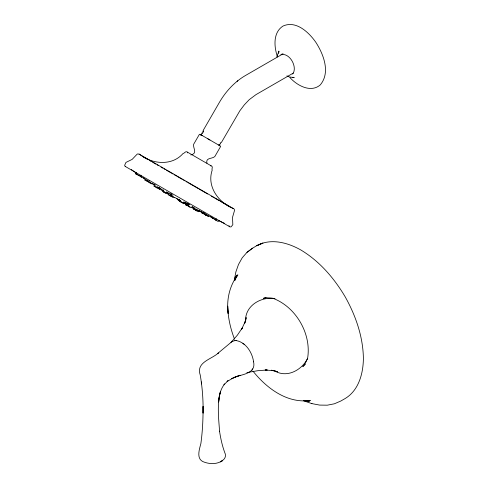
<?xml version="1.0" encoding="UTF-8"?>
<svg xmlns="http://www.w3.org/2000/svg" width="488" height="488" viewBox="0 0 488 488"><rect width="100%" height="100%" fill="white"/><g stroke="black" fill="none" stroke-linecap="round" stroke-linejoin="round"><path stroke-width="0.73" d="M234.264 280.502L235.887 271.865L238.492 264.484L242.207 257.816L246.965 252.363L252.558 248.185L256.767 245.665L262.94 243.061L256.651 245.732C270.724 237.924 287.755 242.548 300.925 250.027C319.561 261.22 334.079 278.111 345.089 296.661C355.648 315.462 363.011 336.494 363.395 358.222C363.285 373.283 358.832 390.394 345.059 398.592L340.801 401.032L334.39 403.79L327.289 405.186L319.652 405.089L311.692 403.576M163.358 191.583L163.571 192.059L164.663 192.071M178.022 199.677L178.474 200.202M180.853 201.678L181.304 202.209M144.777 179.614L145.076 180.145M195.237 209.614L195.536 210.145M205.167 214.482L205.613 215.013M215.062 219.393L215.367 219.923M168.708 192.632L168.83 193.059L172.24 194.669M169.94 194.145L172.789 196.06M171.16 195.712L171.282 196.139M147.028 180.92L147.156 181.353M152.323 183.171L152.445 183.598L155.861 185.214M155.501 186.672L155.629 187.105M157.496 186.959L157.618 187.386L161.034 189.002M180.346 201.019L180.523 201.477M183.378 201.904L183.555 202.361L186.904 203.935M186.398 202.843L186.575 203.301M192.431 207.132L193.059 207.851M202.947 213.201L203.075 213.634M212.14 217.709L212.274 218.142M201.416 212.317L201.538 212.744L208.687 216.513M210.127 216.544L218.154 221.54L219.228 220.393M253.571 361.718C256.041 372.667 244.488 374.052 236.985 376.437L240.12 375.248L233.697 377.633L236.729 376.516L231.623 378.719L233.294 377.938L227.042 381.518L228.006 380.725L223.961 384.837L224.632 383.952C220.521 389.046 219.002 395.609 218.648 402.014L219.277 396.616L220.515 391.413C216.904 404.454 218.648 418.356 219.612 431.648L219.539 431.148C220.704 438.901 222.418 446.605 225.261 453.931C225.804 455.713 225.291 457.616 224.144 459.049C219.338 464.198 211.133 464.478 204.826 462.331C195.755 459.94 199.196 449.948 200.879 443.543C202.544 431.24 203.161 418.808 203.069 406.394L203.081 413.129C203.301 400.392 202.398 387.649 200.245 375.095C195.792 362.194 211.2 359.528 218.343 353.025L217.459 353.684L232.129 341.466L235.064 340.581M160.814 189.74L165.755 192.949L166.829 191.808M201.91 211.804L202.032 212.231L205.399 213.817M234.685 280.563L235.35 277.001L234.618 280.447M276.849 56.858L278.831 51.332L278.514 52.978L278.813 51.081L278.758 53.088M187.697 152.897L187.496 152.171M234.795 280.502L236.668 275.214L234.746 280.216L237.857 274.817C229.391 285.797 226.371 300.004 228.171 313.625L227.713 306.116C227.92 317.444 230.458 328.607 234.521 339.16M203.588 131.016L203.197 132.144M136.146 172.429L135.542 173.728L136.89 174.002M141.069 175.271L140.471 176.571L140.953 176.876M149.084 180.7L148.517 181.774L148.73 182.256M154.525 184.708L153.927 186.007L154.403 186.306M157.081 186.184L156.483 187.484L156.971 187.88M163.224 189.728L162.772 191.229M168.592 193.199L167.994 194.499L168.47 194.797M179.682 199.598L179.23 201.099L183.939 203.819L185.013 202.679M186.074 203.289L185.501 204.362L185.714 204.844M188.984 204.6C186.77 206.357 192.132 209.456 192.546 206.656M193.242 207.058L192.797 208.559L198.329 211.755L199.403 210.615M194.297 207.668L193.858 209.175M251.948 370.148L252.668 368.867M219.301 145.692L219.649 145.174L219.24 144.515C219.631 144.119 221.387 144.021 220.234 142.899L221.308 142.526L222.009 141.435L239.87 110.752L244.342 104.822L249.234 99.662L255.98 94.629L293.355 73.054C297.101 65.49 289.061 52.515 280.923 54.68L282.204 53.979M307.727 358.277C301.743 370.307 286.706 378.481 274.226 370.654L277.501 371.795L271.407 370.221L274.128 370.734L265.143 369.983L267.253 369.995L257.829 370.697L246.867 372.588M293.325 73.084L292.336 74.005M216.275 218.691L215.202 219.832M167.536 192.589L166.457 193.73L163.48 192.01M184.513 202.02L183.439 203.161L178.144 200.104M230.964 342.46L237.333 335.213L242.658 327.393L241.615 329.235L245.464 321.08L244.543 323.69L246.214 317.627L245.562 321.031C244.982 305.634 261.178 296.295 275.019 298.577M305.311 364.28L302.81 366.567L304.86 364.219L307.599 358.284C311.673 334.024 296.027 306.915 272.975 298.32L266.466 297.723L263.41 298.32L265.948 297.527M283.101 53.784L245.067 75.744C234.088 82.252 225.304 92.006 219.008 103.047L203.136 130.534L203.24 131.967C202.038 131.571 201.947 132.827 202.526 133.486L201.52 133.608L201.148 134.304L201.562 135.152L200.855 135.298M237.101 81.356L237.833 80.733M198.659 210.724L198.232 210.834L191.839 206.9M144.033 178.382L135.694 173.929M152.049 183.811L144.899 180.041M160.04 189.295L154.074 186.209M190.064 206.625L189.381 206.503M196.2 210.175L195.682 210.23M213.659 218.581L213.134 218.642M150.517 182.933L150.078 183.037M158.984 188.685L158.557 188.795M189.917 204.875L186.52 203.27M197.213 210.755L196.786 210.865M206.436 215.214L206.003 215.324M139.092 175.534L138.409 175.405M148.297 181.652L147.559 181.585M157.478 187.813L157.044 187.923M171.544 196.304L171.056 196.383M189.033 206.406L185.623 204.795M246.965 252.363L252.558 248.185M173.472 196.182L172.904 196.213M174.692 197.75L170.037 195.426M190.814 154.983C198.055 153.214 192.803 148.334 193.638 144.302L199.458 134.243L200.501 134.529M210.493 165.841L211.09 165.798M148.261 181.365L147.236 181.396M194.956 209.193L193.919 209.212M196.402 209.163L195.365 209.181M184.763 202.447L183.586 202.38M187.642 203.307L186.605 203.319M157.795 187.74L156.794 187.691M171.184 194.602L170.208 194.657M186.745 204.826L185.702 204.838M196.481 210.072L195.438 210.084M163.895 191.259L162.852 191.272M236.344 340.594C246.08 342.448 252.266 352.586 253.589 361.828M234.881 340.575L236.521 340.594M293.392 77.439L289.524 77.006L286.901 75.89M201.867 212.847L201.538 212.744M173.106 197.451L168.14 194.7M204.765 214.494L204.265 214.232M304.622 400.38L309.453 401.276L304.158 400.441L310.392 400.453C287.298 403.765 266.655 388.283 252.998 371.167M292.666 77.324L294.002 77.604M303.896 400.435L307.245 401.526L303.829 400.325M125.727 166.634L125.599 166.634M303.64 400.776L311.954 403.668M233.484 208.583C218.563 202.666 206.576 186.562 212.189 170.135C211.469 168.793 213.036 167.231 211.786 166.194L186.806 151.774C185.269 151.323 184.513 153.317 183.006 153.549C172.642 165.469 154.495 164.31 142.648 156.477L143.24 156.819M293.007 77.287L294.203 77.745M215.263 219.868L216.434 219.929M218.166 220.399L224.736 223.425M125.123 166.359L229.994 226.908L231.092 226.871L232.825 224.712L232.52 217.349L234.612 210.175L234.149 209.023L139.08 154.08L137.305 153.994L132.138 159.393L125.953 162.419L124.605 165.389L125.306 166.463M203.319 213.073L198.518 210.541M205.936 214.384L212.847 217.861M174.521 197.323L180.481 200.702M183.823 202.526L188.496 205.076M176.473 198.512L180.389 200.653M183.653 202.435L187.569 204.57M192.138 207.064L194.749 208.486M198.665 210.627L201.276 212.048M201.879 135.328L200.342 134.505L201.995 135.396M218.478 144.912L219.942 145.802L200.361 134.45M206.924 163.181C205.387 157.398 212.414 159.021 214.824 156.532L220.625 146.467L219.563 145.546M225.657 204.179L229.641 206.705M143.692 157.081L147.632 159.356M149.334 160.339L151.012 161.308M152.683 162.272L155.959 164.163M157.246 164.907L158.508 165.633M161.04 167.097L162.864 168.153M164.084 168.854L165.298 169.556M166.554 170.281L171.117 172.917M171.721 173.264L172.941 173.966M174.155 174.667L176.583 176.07M177.211 176.43L182.219 179.322M183.482 180.054L184.751 180.786M186.019 181.518L187.288 182.25M188.551 182.982L192.961 185.525M193.59 185.891L198.524 188.74M199.141 189.094L207.595 193.974M211.456 196.206L213.433 197.347M214.683 198.067L219.429 200.806M220.625 201.501L221.82 202.191M222.418 202.532L225.279 204.185M227.127 205.253L228.744 206.186M229.195 206.448L229.793 206.79M139.751 175.509L141.532 176.686M137.622 174.423L138 174.643M188.356 203.716L188.679 203.899M203.234 212.304L203.697 212.573M204.289 212.914L204.972 213.927M213.671 218.331L214.104 218.581M171.806 194.779L171.221 193.821M199.336 210.67L201.148 211.627M146.345 180.261L147.205 180.761M150.109 182.439L149.761 182.231M159.393 187.795L158.789 187.447L159.228 187.703M185.08 202.63L185.434 202.831M196.877 209.437L197.426 209.755M203.008 212.981L203.331 213.164M205.131 214.201L205.93 215.281M206.43 214.952L207.345 215.482M207.65 215.659L208.181 216.581M206.485 214.982L206.93 215.245M167.213 192.931L168.848 193.876L166.079 192.174M157.594 187.624L157.917 187.807M171.288 195.895L171.599 196.078M187.343 205.167L187.673 205.356M169.147 194.907L169.763 195.261M186.837 205.119L188.167 205.887M141.502 177.278L141.014 176.381M149.999 182.994L149.511 182.091M186.349 203.978L185.885 203.093M159.613 189.405L159.021 188.447M207.888 138.799L209.901 139.971M152.347 183.799L154.385 185.037M159.966 188.447L163.48 190.588M143.441 177.943L149.169 181.707M139.08 154.08L142.795 156.563M131.357 169.592L136.079 172.929M213.152 218.648L212.64 217.733M151.536 183.878L151.03 182.963M242.902 343.314L244.494 344.595M229.702 226.737L229.287 226.286M289.902 77.537C296.985 85.473 310.716 93.165 320.28 84.9C330.699 72.529 323.52 54.162 315.797 42.255C308.886 32.336 296.076 20.179 283.058 26.029C272.822 32.464 273.994 46.988 277.538 56.95M163.694 191.741L163.297 190.912M228.939 225.657L229.159 226.005M201.501 383.599L201.55 383.94L201.263 381.903M222.571 460.58L220.521 461.819L222.571 460.58"/></g></svg>
